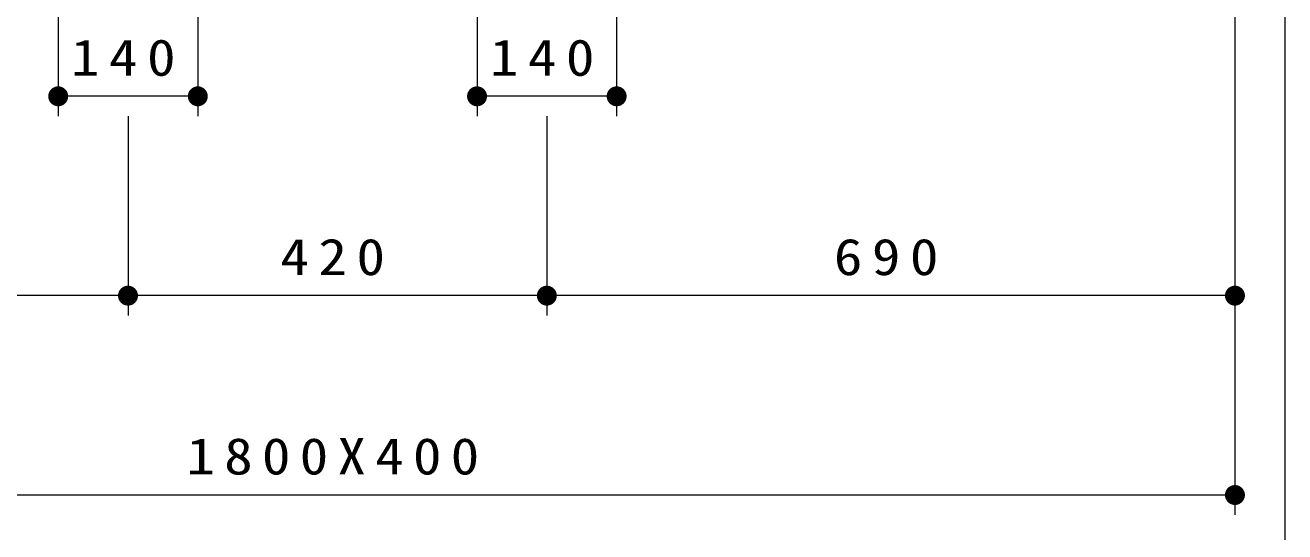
# Model space of a CAD drawing. Units: millimetres on the paper, scale 1:20. Extents: x -365 to 0, y 0 to 257.
# Drawn here: x -304.4 to -241.2, y 57.9 to 83.3 of the extents above; entities that cross this region are included whole.
import ezdxf

# ---------------------------------------------------------------- set-up
doc = ezdxf.new("R2010")
doc.units = ezdxf.units.MM
doc.layers.add('1_20', color=7, linetype='Continuous', lineweight=25)
doc.styles.add('ＭＳ ゴシック', font='')
doc.styles.get('ＭＳ ゴシック').set_extended_font_data('MS Gothic')

# ---------------------------------------------------------------- blocks, each defined once
blk = doc.blocks.new('filled_dot')
at = {"color": 0, "linetype": 'Continuous', "lineweight": -2, "const_width": 1.25}
blk.add_lwpolyline([(-0.625, 0, 1), (0.625, 0, 1)], format="xyb", close=True, dxfattribs=at)

msp = doc.modelspace()

# ---------------------------------------------------------------- linework, layer by layer
at = {"layer": '1_20', "lineweight": 13}
for p, q in [((-302.71, 95.511), (-302.71, 78.761)), ((-295.71, 95.511), (-295.71, 78.761)), ((-281.71, 95.511), (-281.71, 78.761)), ((-274.71, 95.511), (-274.71, 78.761)), ((-243.71, 93.761), (-243.71, 58.761)), ((-241.21, 88.761), (-241.21, 48.761)), ((-295.71, 79.761), (-302.71, 79.761)), ((-274.71, 79.761), (-281.71, 79.761)), ((-299.21, 78.761), (-299.21, 68.761)), ((-278.21, 78.761), (-278.21, 68.761)), ((-299.21, 69.761), (-333.71, 69.761)), ((-278.21, 69.761), (-299.21, 69.761)), ((-243.71, 69.761), (-278.21, 69.761)), ((-243.71, 59.761), (-333.71, 59.761))]:
    msp.add_line(p, q, dxfattribs=at)

# ---------------------------------------------------------------- block references
at = {"layer": '1_20', "lineweight": 13, "xscale": 0.4, "yscale": 0.4}
for p in [(-302.71, 79.761), (-281.71, 79.761), (-299.21, 69.761), (-278.21, 69.761)]:
    msp.add_blockref('filled_dot', p, dxfattribs=at)
at = {"layer": '1_20', "lineweight": 13, "xscale": 0.4, "yscale": 0.4, "rotation": 180}
for p in [(-295.71, 79.761), (-274.71, 79.761), (-299.21, 69.761), (-278.21, 69.761), (-243.71, 69.761), (-243.71, 59.761)]:
    msp.add_blockref('filled_dot', p, dxfattribs=at)

# ---------------------------------------------------------------- texts
at = {"layer": '1_20', "char_height": 1.833, "attachment_point": 8, "style": 'ＭＳ ゴシック'}
for s, insert in [('\\T1.33;\\W1.15;140', (-299.21, 80.761)), ('\\T1.33;\\W1.15;140', (-278.21, 80.761)), ('\\T1.33;\\W1.15;420', (-288.71, 70.761)), ('\\T1.33;\\W1.15;690', (-260.96, 70.761)), ('\\T1.32;\\W1.15;1800X400', (-288.71, 60.761))]:
    msp.add_mtext(s, dxfattribs=dict(at, insert=insert))

doc.saveas('drawing.dxf')
